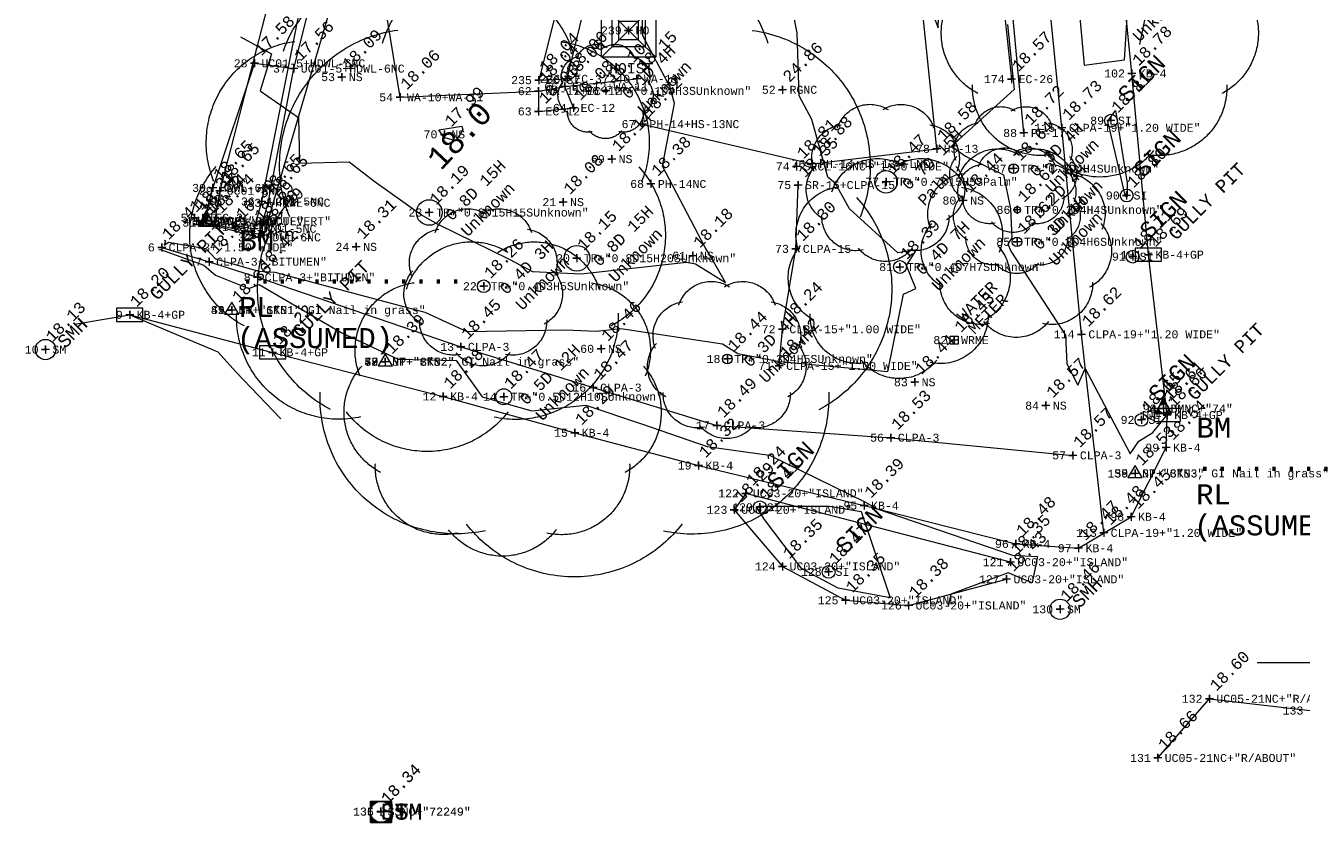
# Model space of a CAD drawing. Extents: x 489 to 634, y 474 to 561.
# Drawn here: x 493.56 to 533.51, y 483.99 to 508.89 of the extents above; entities that cross this region are included whole.
import ezdxf
from ezdxf.enums import TextEntityAlignment as Align

# ---------------------------------------------------------------- set-up
doc = ezdxf.new("R2010")
doc.units = 0
for name, color, linetype in [('1', 7, 'CONTINUOUS'), ('11', 7, 'CONTINUOUS'), ('2', 7, 'CONTINUOUS'), ('3', 7, 'CONTINUOUS'), ('36', 7, 'CONTINUOUS'), ('37', 7, 'CONTINUOUS'), ('38', 7, 'CONTINUOUS'), ('4', 7, 'CONTINUOUS'), ('40', 7, 'CONTINUOUS'), ('41', 7, 'CONTINUOUS'), ('42', 7, 'CONTINUOUS'), ('46', 7, 'CONTINUOUS'), ('47', 7, 'CONTINUOUS'), ('49', 7, 'CONTINUOUS'), ('5', 7, 'CONTINUOUS'), ('51', 7, 'CONTINUOUS'), ('52', 7, 'CONTINUOUS'), ('54', 7, 'CONTINUOUS'), ('6', 7, 'CONTINUOUS'), ('60', 7, 'CONTINUOUS'), ('61', 7, 'CONTINUOUS')]:
    doc.layers.add(name, color=color, linetype=linetype)
doc.styles.add('MONOTXT', font='MONOTXT', dxfattribs={"height": 0.2})
doc.styles.add('ROMANC', font='ROMANC', dxfattribs={"height": 0.2})

# ---------------------------------------------------------------- blocks, each defined once
blk = doc.blocks.new('*O8')
at = {"layer": '11', "color": 4, "linetype": 'CONTINUOUS'}
blk.add_line((-39, -18.977), (-41.5, -18.977), dxfattribs=at)
at = {"layer": '11', "color": 1, "linetype": 'CONTINUOUS', "style": 'MONOTXT'}
blk.add_attdef('TAG00', text='', height=0.4, dxfattribs=at).set_placement((0, 0), align=Align.TOP_CENTER)
at = {"layer": '11', "color": 4, "linetype": 'CONTINUOUS', "style": 'MONOTXT', "width": 0.799582}
for tag in ['TAG10', 'TAG20', 'TAG30', 'TAG50', 'TAG60']:
    blk.add_attdef(tag, text='', height=0.479, dxfattribs=at).set_placement((0, 0), align=Align.MIDDLE_LEFT)
at = {"layer": '11', "color": 4, "linetype": 'CONTINUOUS', "style": 'ROMANC'}
for tag, height in [('TAG40', 0.48), ('TAG70', 0.56)]:
    blk.add_attdef(tag, text='', height=height, dxfattribs=at).set_placement((0, 0), align=Align.MIDDLE_LEFT)
blk = doc.blocks.new('STN')
at = {"layer": '4', "color": 7, "linetype": 'CONTINUOUS'}
blk.add_lwpolyline([(-0.223, -0.125), (0.223, -0.125), (0, 0.249)], close=True, dxfattribs=at)
blk.add_point((0, 0.019), dxfattribs=at)
blk = doc.blocks.new('*O14')
at = {"layer": '51', "color": 30, "linetype": 'CONTINUOUS'}
for p, q in [((-0.25, -0.244), (0, 0.245)), ((0.25, -0.244), (0, 0.245)), ((-0.25, -0.244), (0.25, -0.244)), ((-0.169, -0.192), (-0.168, -0.192))]:
    blk.add_line(p, q, dxfattribs=at)
for points in [[(0.001, 0.226), (0.103, 0.025), (0.055, 0.052), (-0.001, 0.063), (-0.045, 0.054), (-0.079, 0.042), (-0.109, 0.021), (-0.002, 0.226)], [(-0.001, 0.205), (0.085, 0.049), (0.05, 0.061), (0.013, 0.066), (-0.028, 0.059), (-0.05, 0.056), (-0.088, 0.046), (-0.075, 0.078), (-0.002, 0.204)], [(-0.002, 0.188), (0.068, 0.064), (0.041, 0.069), (0.002, 0.07), (-0.054, 0.062), (-0.075, 0.058), (-0.004, 0.187)], [(-0.002, 0.167), (0.05, 0.076), (-0.005, 0.078), (-0.056, 0.067), (-0.006, 0.168)], [(-0.004, 0.152), (0.037, 0.085), (-0.003, 0.085), (-0.041, 0.077), (-0.005, 0.149)], [(-0.001, 0.131), (0.017, 0.095), (-0.021, 0.091), (-0.003, 0.133)], [(-0.003, 0.116), (0.004, 0.107), (-0.005, 0.105), (-0.004, 0.114)], [(-0.069, -0.237), (-0.235, -0.236), (-0.157, -0.074), (-0.159, -0.12), (-0.145, -0.16), (-0.116, -0.203), (-0.068, -0.234)], [(-0.094, -0.23), (-0.219, -0.225), (-0.167, -0.107), (-0.162, -0.132), (-0.145, -0.169), (-0.129, -0.197), (-0.097, -0.228)], [(-0.119, -0.219), (-0.204, -0.215), (-0.171, -0.135), (-0.156, -0.168), (-0.121, -0.215)], [(-0.169, -0.156), (-0.189, -0.205), (-0.141, -0.213), (-0.168, -0.158)], [(-0.169, -0.178), (-0.175, -0.195), (-0.158, -0.202), (-0.168, -0.179)], [(0.155, -0.079), (0.235, -0.235), (0.062, -0.238), (0.107, -0.21), (0.146, -0.153), (0.158, -0.09)], [(0.217, -0.225), (0.092, -0.229), (0.12, -0.206), (0.153, -0.157), (0.158, -0.111), (0.218, -0.222)], [(0.201, -0.217), (0.116, -0.222), (0.135, -0.202), (0.149, -0.17), (0.164, -0.139), (0.206, -0.219)], [(0.166, -0.161), (0.189, -0.209), (0.141, -0.209), (0.163, -0.162)], [(0.165, -0.179), (0.175, -0.2), (0.153, -0.2), (0.162, -0.183)], [(0.166, -0.192), (0.168, -0.195), (0.163, -0.194), (0.164, -0.192)]]:
    blk.add_lwpolyline(points, dxfattribs=at)
blk.add_circle((0.001, -0.094), 0.15, dxfattribs=at)
blk = doc.blocks.new('*O15')
at = {"layer": '51', "color": 30, "linetype": 'CONTINUOUS', "style": 'MONOTXT'}
for s, p in [('BM ', (-2.447, 0.732)), ('RL ', (-2.46, -1.355))]:
    blk.add_text(s, height=0.625, dxfattribs=at).set_placement(p)
for tag in ['TAG00', 'TAG10', 'TAG20']:
    blk.add_attdef(tag, (0, 0), '', height=0.625, dxfattribs=at)
blk = doc.blocks.new('BMHT')
at = {"layer": '51', "color": 30, "linetype": 'CONTINUOUS'}
blk.add_blockref('*O14', (-0.001, 0.094), dxfattribs=at)
ref = blk.add_blockref('*O15', (3.479, -1.64), dxfattribs=at)
ref.add_attrib('TAG20', '.............', (1.019, -1.954), dxfattribs={"color": 30, "linetype": 'CONTINUOUS', "height": 0.625, "style": 'MONOTXT'})
at = {"layer": '51', "color": 30, "linetype": 'CONTINUOUS', "style": 'MONOTXT'}
blk.add_text('(ASSUMED)', height=0.625, dxfattribs=at).set_placement((0.958, -3.964))
blk = doc.blocks.new('GPIT')
at = {"layer": '41', "color": 7, "linetype": 'CONTINUOUS'}
blk.add_lwpolyline([(-0.412, 0.206), (-0.412, -0.206), (0.412, -0.206), (0.412, 0.206)], close=True, dxfattribs=at)
at = {"layer": '41', "color": 7, "linetype": 'CONTINUOUS', "style": 'MONOTXT'}
blk.add_text('GULLY PIT', height=0.4, rotation=45, dxfattribs=at).set_placement((0.86, 0.424))
blk = doc.blocks.new('SMH')
at = {"layer": '54', "color": 62, "linetype": 'CONTINUOUS'}
blk.add_circle((0.000259, -0.000185), 0.3168, dxfattribs=at)
at = {"layer": '54', "color": 62, "linetype": 'CONTINUOUS', "style": 'MONOTXT'}
blk.add_text('SMH', height=0.4, rotation=45, dxfattribs=at).set_placement((0.615, 0.016))
blk = doc.blocks.new('TREE')
at = {"layer": '11', "color": 7, "linetype": 'CONTINUOUS'}
for points in [[(-0.30376, 0.336038, -0.050663), (-0.286511, 0.375565, -0.050652), (-0.261664, 0.41082, -0.050649), (-0.230236, 0.440361, -0.050655), (-0.193512, 0.462979, -0.050667), (-0.152996, 0.477748, -0.050685), (-0.110344, 0.484064, -0.050705), (-0.067302, 0.481669, -0.050724), (-0.025632, 0.470661, -0.05074), (0.012963, 0.45149, -0.05074)], [(-0.018469, 0.451129, -0.050659), (0.020141, 0.470347, -0.050675), (0.06182, 0.481405, -0.050694), (0.104864, 0.483852, -0.050714), (0.14751, 0.477587, -0.050732), (0.188015, 0.462867, -0.050744), (0.224721, 0.440294, -0.05075), (0.256126, 0.410791, -0.050747), (0.280945, 0.375566, -0.050736), (0.298163, 0.33606, -0.050736)], [(-0.448509, 0.064566, -0.050727), (-0.460692, 0.105907, -0.050708), (-0.464304, 0.148863, -0.050688), (-0.459197, 0.191675, -0.050669), (-0.44558, 0.232592, -0.050656), (-0.42401, 0.26994, -0.05065), (-0.395369, 0.302191, -0.050651), (-0.36083, 0.328024, -0.050661), (-0.321806, 0.346384, -0.050677), (-0.279893, 0.356519, -0.050677)], [(0.273873, 0.355987, -0.050722), (0.315777, 0.345903, -0.050738), (0.354787, 0.32759, -0.050748), (0.389305, 0.301798, -0.05075), (0.41792, 0.269582, -0.050743), (0.439461, 0.23226, -0.05073), (0.453046, 0.19136, -0.050711), (0.458119, 0.148553, -0.050691), (0.454473, 0.105594, -0.050672), (0.442258, 0.064238, -0.050672)], [(-0.384987, -0.236263, -0.050746), (-0.420901, -0.212451, -0.05075), (-0.451282, -0.181894, -0.050746), (-0.474886, -0.145843, -0.050734), (-0.490746, -0.105772, -0.050717), (-0.498216, -0.063321, -0.050697), (-0.496988, -0.020226, -0.050677), (-0.487113, 0.021748, -0.050661), (-0.468995, 0.060885, -0.050651), (-0.443376, 0.095583, -0.050651)], [(0.436475, 0.095129, -0.050748), (0.462067, 0.060462, -0.050738), (0.480154, 0.021347, -0.050722), (0.489996, -0.020616, -0.050702), (0.49119, -0.063709, -0.050682), (0.483687, -0.106169, -0.050665), (0.467794, -0.146259, -0.050653), (0.444162, -0.182339, -0.050649), (0.413757, -0.212932, -0.050653), (0.377824, -0.236787, -0.050653)], [(-0.142916, -0.425687, -0.050688), (-0.185757, -0.430546, -0.050708), (-0.228691, -0.426687, -0.050727), (-0.269961, -0.414265, -0.050742), (-0.307879, -0.393789, -0.050749), (-0.340892, -0.366098, -0.050749), (-0.367651, -0.332325, -0.05074), (-0.387061, -0.29385, -0.050725), (-0.398327, -0.252248, -0.050706), (-0.400988, -0.209223, -0.050706)], [(0.393255, -0.209386, -0.050693), (0.39056, -0.252415, -0.050674), (0.379261, -0.29403, -0.050659), (0.359821, -0.332528, -0.050651), (0.333035, -0.366335, -0.05065), (0.299999, -0.394065, -0.050657), (0.262065, -0.414587, -0.050672), (0.220786, -0.427058, -0.05069), (0.177849, -0.43097, -0.050711), (0.135012, -0.426162, -0.050711)], [(0.164435, -0.415072, -0.050649), (0.134714, -0.446329, -0.050652), (0.099316, -0.470972, -0.050663), (0.05969, -0.487993, -0.05068), (0.017458, -0.496694, -0.050699), (-0.025653, -0.49672, -0.050719), (-0.067878, -0.48807, -0.050736), (-0.10749, -0.471097, -0.050747), (-0.142868, -0.446497, -0.05075), (-0.172565, -0.415276, -0.05075)]]:
    blk.add_lwpolyline(points, format="xyb", dxfattribs=at)
blk = doc.blocks.new('WRME')
at = {"layer": '52', "color": 54, "linetype": 'CONTINUOUS'}
blk.add_lwpolyline([(-0.127, -0.127), (-0.127, 0.127), (0.126, 0.127), (0.126, -0.127)], close=True, dxfattribs=at)
at = {"layer": '52', "color": 54, "linetype": 'CONTINUOUS', "style": 'MONOTXT'}
for s, p in [('WATER', (0.183256, 0.676744)), ('METER', (0.516256, 0.285744))]:
    blk.add_text(s, height=0.35, rotation=44.999997, dxfattribs=at).set_placement(p, align=Align.MIDDLE_LEFT)
blk = doc.blocks.new('SIGN')
at = {"layer": '41', "color": 7, "linetype": 'CONTINUOUS'}
blk.add_circle((0, 0), 0.2, dxfattribs=at)
at = {"layer": '41', "color": 7, "linetype": 'CONTINUOUS', "style": 'MONOTXT'}
blk.add_text('SIGN', height=0.5, rotation=45, dxfattribs=at).set_placement((0.519, 0.528))
blk = doc.blocks.new('SSMHT')
at = {"layer": '51', "color": 5, "linetype": 'CONTINUOUS'}
for p, q in [((-0.323, 0.321), (0.333, 0.321)), ((-0.323, -0.336), (-0.323, 0.321)), ((0.333, 0.321), (0.333, -0.336)), ((-0.323, -0.336), (0.333, -0.336))]:
    blk.add_line(p, q, dxfattribs=at)
for points in [[(-0.312, 0.313), (-0.088, 0.317), (-0.14, 0.296), (-0.177, 0.276), (-0.204, 0.253), (-0.225, 0.236), (-0.245, 0.217), (-0.265, 0.193), (-0.278, 0.17), (-0.295, 0.139), (-0.316, 0.089), (-0.316, 0.313)], [(-0.304, 0.31), (-0.138, 0.31), (-0.163, 0.293), (-0.195, 0.277), (-0.214, 0.259), (-0.23, 0.243), (-0.252, 0.217), (-0.275, 0.19), (-0.291, 0.16), (-0.31, 0.122), (-0.309, 0.31)], [(-0.3, 0.301), (-0.168, 0.301), (-0.184, 0.291), (-0.211, 0.271), (-0.228, 0.255), (-0.249, 0.236), (-0.265, 0.21), (-0.28, 0.185), (-0.302, 0.153), (-0.302, 0.301)], [(-0.291, 0.293), (-0.201, 0.293), (-0.221, 0.271), (-0.245, 0.251), (-0.259, 0.227), (-0.271, 0.203), (-0.299, 0.17), (-0.293, 0.293)], [(-0.285, 0.284), (-0.225, 0.285), (-0.236, 0.27), (-0.261, 0.248), (-0.263, 0.238), (-0.27, 0.217), (-0.291, 0.188), (-0.286, 0.283)], [(-0.277, 0.277), (-0.245, 0.279), (-0.258, 0.26), (-0.268, 0.238), (-0.282, 0.211), (-0.28, 0.277)], [(-0.275, 0.268), (-0.261, 0.272), (-0.275, 0.238), (-0.275, 0.263)], [(0.101, 0.318), (0.324, 0.318), (0.327, 0.086), (0.3, 0.164), (0.258, 0.223), (0.209, 0.264), (0.158, 0.294), (0.101, 0.317)], [(0.141, 0.311), (0.312, 0.312), (0.321, 0.135), (0.307, 0.17), (0.282, 0.203), (0.264, 0.23), (0.23, 0.262), (0.194, 0.28), (0.14, 0.311)], [(0.167, 0.304), (0.3, 0.304), (0.313, 0.176), (0.292, 0.202), (0.276, 0.227), (0.251, 0.245), (0.224, 0.27), (0.184, 0.297), (0.167, 0.302)], [(0.197, 0.297), (0.289, 0.3), (0.307, 0.203), (0.289, 0.221), (0.264, 0.245), (0.232, 0.271), (0.197, 0.297)], [(0.218, 0.293), (0.282, 0.293), (0.298, 0.227), (0.272, 0.243), (0.25, 0.27), (0.225, 0.284), (0.215, 0.291)], [(0.241, 0.287), (0.27, 0.284), (0.289, 0.243), (0.271, 0.251), (0.251, 0.277), (0.241, 0.285)], [(0.256, 0.279), (0.265, 0.279), (0.276, 0.256), (0.258, 0.279)], [(-0.312, -0.105), (-0.311, -0.325), (-0.107, -0.327), (-0.155, -0.306), (-0.187, -0.281), (-0.22, -0.254), (-0.242, -0.234), (-0.263, -0.206), (-0.288, -0.167), (-0.311, -0.106)], [(-0.151, -0.32), (-0.3, -0.319), (-0.306, -0.146), (-0.293, -0.175), (-0.275, -0.203), (-0.252, -0.224), (-0.238, -0.247), (-0.226, -0.262), (-0.211, -0.275), (-0.194, -0.296), (-0.175, -0.308), (-0.155, -0.32)], [(-0.189, -0.313), (-0.22, -0.31), (-0.292, -0.311), (-0.3, -0.18), (-0.285, -0.206), (-0.265, -0.226), (-0.252, -0.247), (-0.237, -0.263), (-0.226, -0.274), (-0.217, -0.286), (-0.206, -0.296), (-0.196, -0.303), (-0.187, -0.311)], [(-0.218, -0.303), (-0.282, -0.304), (-0.291, -0.213), (-0.271, -0.234), (-0.252, -0.253), (-0.235, -0.275), (-0.221, -0.291), (-0.214, -0.299), (-0.214, -0.304)], [(-0.236, -0.294), (-0.271, -0.29), (-0.277, -0.24), (-0.235, -0.294)], [(-0.254, -0.283), (-0.263, -0.283), (-0.268, -0.264), (-0.252, -0.281)], [(0.327, -0.091), (0.325, -0.328), (0.108, -0.327), (0.208, -0.277), (0.256, -0.234), (0.29, -0.183), (0.316, -0.125), (0.327, -0.093)], [(0.321, -0.135), (0.316, -0.316), (0.145, -0.319), (0.201, -0.288), (0.254, -0.253), (0.284, -0.213), (0.299, -0.174), (0.319, -0.139)], [(0.313, -0.179), (0.306, -0.306), (0.188, -0.31), (0.235, -0.274), (0.278, -0.24), (0.289, -0.213), (0.311, -0.173), (0.313, -0.179)], [(0.309, -0.203), (0.298, -0.297), (0.221, -0.298), (0.249, -0.27), (0.282, -0.245), (0.298, -0.206), (0.306, -0.2), (0.307, -0.201)], [(0.3, -0.22), (0.289, -0.283), (0.25, -0.288), (0.271, -0.268), (0.289, -0.247), (0.299, -0.22)], [(0.284, -0.263), (0.284, -0.274), (0.271, -0.277), (0.283, -0.265)]]:
    blk.add_lwpolyline(points, dxfattribs=at)
blk.add_circle((0.005, -0.006), 0.328, dxfattribs=at)
blk.add_point((0, 0), dxfattribs=at)
at = {"layer": '51', "color": 5, "linetype": 'CONTINUOUS', "style": 'MONOTXT'}
for s in ['SSM ', 'HT ']:
    blk.add_text(s, height=0.5, dxfattribs=at).set_placement((0, 0), align=Align.MIDDLE_LEFT)
for tag in ['TAG00', 'TAG10']:
    blk.add_attdef(tag, text='', height=0.5, dxfattribs=at).set_placement((0, 0), align=Align.MIDDLE_LEFT)
blk = doc.blocks.new('*O24')
at = {"layer": '41', "color": 7, "linetype": 'CONTINUOUS'}
for p, q in [((-0.846, 0.835), (0.846, -0.834)), ((-0.845, -0.835), (0.847, 0.835))]:
    blk.add_line(p, q, dxfattribs=at)
for points in [[(-0.846, 0.835), (0.847, 0.835), (0.846, -0.834), (-0.845, -0.835)], [(-0.518, 0.507), (0.521, 0.507), (0.52, -0.507), (-0.518, -0.507)], [(-0.301, 0.291), (0.302, 0.291), (0.303, -0.29), (-0.302, -0.29)]]:
    blk.add_lwpolyline(points, close=True, dxfattribs=at)
blk = doc.blocks.new('HOIST')
at = {"layer": '41', "color": 7, "linetype": 'CONTINUOUS'}
blk.add_blockref('*O24', (-0.001, 0), dxfattribs=at)
at = {"layer": '41', "color": 7, "linetype": 'CONTINUOUS', "style": 'MONOTXT'}
blk.add_text('HOIST', height=0.32, dxfattribs=at).set_placement((-0.608, -1.341))

msp = doc.modelspace()

# ---------------------------------------------------------------- linework, layer by layer
at = {"layer": '2', "color": 3, "linetype": 'CONTINUOUS'}
for points in [[(512.523, 508.735), (512.273, 508.735), (512.398, 508.735), (512.398, 508.86), (512.398, 508.61)], [(500.836, 507.709), (500.586, 507.709), (500.711, 507.709), (500.711, 507.834), (500.711, 507.584)], [(502.065, 507.544), (501.815, 507.544), (501.94, 507.544), (501.94, 507.669), (501.94, 507.419)], [(503.567, 507.279), (503.317, 507.279), (503.442, 507.279), (503.442, 507.404), (503.442, 507.154)], [(510.608, 507.225), (510.358, 507.225), (510.483, 507.225), (510.483, 507.35), (510.483, 507.1)], [(512.784, 507.226), (512.534, 507.226), (512.659, 507.226), (512.659, 507.351), (512.659, 507.101)], [(524.486, 507.215), (524.236, 507.215), (524.361, 507.215), (524.361, 507.34), (524.361, 507.09)], [(528.242, 507.392), (527.992, 507.392), (528.117, 507.392), (528.117, 507.517), (528.117, 507.267)], [(509.71, 506.84), (509.46, 506.84), (509.585, 506.84), (509.585, 506.965), (509.585, 506.715)], [(509.718, 507.184), (509.468, 507.184), (509.593, 507.184), (509.593, 507.309), (509.593, 507.059)], [(510.534, 506.98), (510.284, 506.98), (510.409, 506.98), (510.409, 507.105), (510.409, 506.855)], [(511.812, 506.849), (511.562, 506.849), (511.687, 506.849), (511.687, 506.974), (511.687, 506.724)], [(505.383, 506.647), (505.133, 506.647), (505.258, 506.647), (505.258, 506.772), (505.258, 506.522)], [(509.71, 506.206), (509.46, 506.206), (509.585, 506.206), (509.585, 506.331), (509.585, 506.081)], [(510.805, 506.316), (510.555, 506.316), (510.68, 506.316), (510.68, 506.441), (510.68, 506.191)], [(526.058, 505.694), (525.808, 505.694), (525.933, 505.694), (525.933, 505.819), (525.933, 505.569)], [(527.59, 505.918), (527.34, 505.918), (527.465, 505.918), (527.465, 506.043), (527.465, 505.793)], [(506.767, 505.49), (506.517, 505.49), (506.642, 505.49), (506.642, 505.615), (506.642, 505.365)], [(524.872, 505.532), (524.622, 505.532), (524.747, 505.532), (524.747, 505.657), (524.747, 505.407)], [(522.15, 505.039), (521.9, 505.039), (522.025, 505.039), (522.025, 505.164), (522.025, 504.914)], [(511.994, 504.716), (511.744, 504.716), (511.869, 504.716), (511.869, 504.841), (511.869, 504.591)], [(517.77, 504.487), (517.52, 504.487), (517.645, 504.487), (517.645, 504.612), (517.645, 504.362)], [(524.547, 504.418), (524.297, 504.418), (524.422, 504.418), (524.422, 504.543), (524.422, 504.293)], [(520.563, 504.007), (520.313, 504.007), (520.438, 504.007), (520.438, 504.132), (520.438, 503.882)], [(499.537, 503.816), (499.287, 503.816), (499.412, 503.816), (499.412, 503.941), (499.412, 503.691)], [(517.817, 503.906), (517.567, 503.906), (517.692, 503.906), (517.692, 504.031), (517.692, 503.781)], [(501.262, 503.351), (501.012, 503.351), (501.137, 503.351), (501.137, 503.476), (501.137, 503.226)], [(510.477, 503.372), (510.227, 503.372), (510.352, 503.372), (510.352, 503.497), (510.352, 503.247)], [(522.975, 503.421), (522.725, 503.421), (522.85, 503.421), (522.85, 503.546), (522.85, 503.296)], [(528.079, 503.579), (527.829, 503.579), (527.954, 503.579), (527.954, 503.704), (527.954, 503.454)], [(498.96, 502.882), (498.71, 502.882), (498.835, 502.882), (498.835, 503.007), (498.835, 502.757)], [(506.295, 503.047), (506.045, 503.047), (506.17, 503.047), (506.17, 503.172), (506.17, 502.922)], [(524.663, 503.13), (524.413, 503.13), (524.538, 503.13), (524.538, 503.255), (524.538, 503.005)], [(499.091, 502.792), (498.841, 502.792), (498.966, 502.792), (498.966, 502.917), (498.966, 502.667)], [(499.23, 502.731), (498.98, 502.731), (499.105, 502.731), (499.105, 502.856), (499.105, 502.606)], [(500.247, 502.594), (499.997, 502.594), (500.122, 502.594), (500.122, 502.719), (500.122, 502.469)], [(500.966, 502.272), (500.716, 502.272), (500.841, 502.272), (500.841, 502.397), (500.841, 502.147)], [(501.129, 502.342), (500.879, 502.342), (501.004, 502.342), (501.004, 502.467), (501.004, 502.217)], [(524.655, 502.132), (524.405, 502.132), (524.53, 502.132), (524.53, 502.257), (524.53, 502.007)], [(497.937, 501.958), (497.687, 501.958), (497.812, 501.958), (497.812, 502.083), (497.812, 501.833)], [(504.016, 501.975), (503.766, 501.975), (503.891, 501.975), (503.891, 502.1), (503.891, 501.85)], [(510.907, 501.619), (510.657, 501.619), (510.782, 501.619), (510.782, 501.744), (510.782, 501.494)], [(514.532, 501.699), (514.282, 501.699), (514.407, 501.699), (514.407, 501.824), (514.407, 501.574)], [(517.746, 501.912), (517.496, 501.912), (517.621, 501.912), (517.621, 502.037), (517.621, 501.787)], [(528.269, 501.669), (528.019, 501.669), (528.144, 501.669), (528.144, 501.794), (528.144, 501.544)], [(528.759, 501.73), (528.509, 501.73), (528.634, 501.73), (528.634, 501.855), (528.634, 501.605)], [(499.421, 501.51), (499.171, 501.51), (499.296, 501.51), (499.296, 501.635), (499.296, 501.385)], [(520.999, 501.344), (520.749, 501.344), (520.874, 501.344), (520.874, 501.469), (520.874, 501.219)], [(500.935, 501.023), (500.685, 501.023), (500.81, 501.023), (500.81, 501.148), (500.81, 500.898)], [(507.997, 500.744), (507.747, 500.744), (507.872, 500.744), (507.872, 500.869), (507.872, 500.619)], [(500.125, 500), (499.875, 500), (500, 500), (500, 500.125), (500, 499.875)], [(500.125, 500), (499.875, 500), (500, 500), (500, 500.125), (500, 499.875)], [(496.938, 499.852), (496.688, 499.852), (496.813, 499.852), (496.813, 499.977), (496.813, 499.727)], [(517.327, 499.399), (517.077, 499.399), (517.202, 499.399), (517.202, 499.524), (517.202, 499.274)], [(526.667, 499.241), (526.417, 499.241), (526.542, 499.241), (526.542, 499.366), (526.542, 499.116)], [(507.285, 498.85), (507.035, 498.85), (507.16, 498.85), (507.16, 498.975), (507.16, 498.725)], [(522.69, 499.061), (522.44, 499.061), (522.565, 499.061), (522.565, 499.186), (522.565, 498.936)], [(494.309, 498.765), (494.059, 498.765), (494.184, 498.765), (494.184, 498.89), (494.184, 498.64)], [(501.403, 498.678), (501.153, 498.678), (501.278, 498.678), (501.278, 498.803), (501.278, 498.553)], [(511.66, 498.788), (511.41, 498.788), (511.535, 498.788), (511.535, 498.913), (511.535, 498.663)], [(515.607, 498.472), (515.357, 498.472), (515.482, 498.472), (515.482, 498.597), (515.482, 498.347)], [(504.919, 498.385), (504.669, 498.385), (504.794, 498.385), (504.794, 498.51), (504.794, 498.26)], [(504.919, 498.385), (504.669, 498.385), (504.794, 498.385), (504.794, 498.51), (504.794, 498.26)], [(504.919, 498.385), (504.669, 498.385), (504.794, 498.385), (504.794, 498.51), (504.794, 498.26)], [(517.226, 498.255), (516.976, 498.255), (517.101, 498.255), (517.101, 498.38), (517.101, 498.13)], [(521.458, 497.744), (521.208, 497.744), (521.333, 497.744), (521.333, 497.869), (521.333, 497.619)], [(506.734, 497.299), (506.484, 497.299), (506.609, 497.299), (506.609, 497.424), (506.609, 497.174)], [(508.622, 497.29), (508.372, 497.29), (508.497, 497.29), (508.497, 497.415), (508.497, 497.165)], [(511.414, 497.576), (511.164, 497.576), (511.289, 497.576), (511.289, 497.701), (511.289, 497.451)], [(525.559, 497.014), (525.309, 497.014), (525.434, 497.014), (525.434, 497.139), (525.434, 496.889)], [(528.54, 496.567), (528.29, 496.567), (528.415, 496.567), (528.415, 496.692), (528.415, 496.442)], [(529.348, 496.719), (529.098, 496.719), (529.223, 496.719), (529.223, 496.844), (529.223, 496.594)], [(510.84, 496.165), (510.59, 496.165), (510.715, 496.165), (510.715, 496.29), (510.715, 496.04)], [(515.275, 496.397), (515.025, 496.397), (515.15, 496.397), (515.15, 496.522), (515.15, 496.272)], [(520.715, 496.012), (520.465, 496.012), (520.59, 496.012), (520.59, 496.137), (520.59, 495.887)], [(529.311, 495.701), (529.061, 495.701), (529.186, 495.701), (529.186, 495.826), (529.186, 495.576)], [(526.401, 495.459), (526.151, 495.459), (526.276, 495.459), (526.276, 495.584), (526.276, 495.334)], [(514.706, 495.142), (514.456, 495.142), (514.581, 495.142), (514.581, 495.267), (514.581, 495.017)], [(528.342, 494.897), (528.092, 494.897), (528.217, 494.897), (528.217, 495.022), (528.217, 494.772)], [(528.342, 494.897), (528.092, 494.897), (528.217, 494.897), (528.217, 495.022), (528.217, 494.772)], [(528.342, 494.897), (528.092, 494.897), (528.217, 494.897), (528.217, 495.022), (528.217, 494.772)], [(516.184, 494.272), (515.934, 494.272), (516.059, 494.272), (516.059, 494.397), (516.059, 494.147)], [(515.823, 493.758), (515.573, 493.758), (515.698, 493.758), (515.698, 493.883), (515.698, 493.633)], [(516.621, 493.837), (516.371, 493.837), (516.496, 493.837), (516.496, 493.962), (516.496, 493.712)], [(519.879, 493.889), (519.629, 493.889), (519.754, 493.889), (519.754, 494.014), (519.754, 493.764)], [(528.219, 493.541), (527.969, 493.541), (528.094, 493.541), (528.094, 493.666), (528.094, 493.416)], [(527.362, 493.038), (527.112, 493.038), (527.237, 493.038), (527.237, 493.163), (527.237, 492.913)], [(524.614, 492.69), (524.364, 492.69), (524.489, 492.69), (524.489, 492.815), (524.489, 492.565)], [(526.578, 492.559), (526.328, 492.559), (526.453, 492.559), (526.453, 492.684), (526.453, 492.434)], [(524.447, 492.122), (524.197, 492.122), (524.322, 492.122), (524.322, 492.247), (524.322, 491.997)], [(517.332, 491.99), (517.082, 491.99), (517.207, 491.99), (517.207, 492.115), (517.207, 491.865)], [(518.77, 491.818), (518.52, 491.818), (518.645, 491.818), (518.645, 491.943), (518.645, 491.693)], [(524.328, 491.586), (524.078, 491.586), (524.203, 491.586), (524.203, 491.711), (524.203, 491.461)], [(519.294, 490.93), (519.044, 490.93), (519.169, 490.93), (519.169, 491.055), (519.169, 490.805)], [(521.27, 490.769), (521.02, 490.769), (521.145, 490.769), (521.145, 490.894), (521.145, 490.644)], [(525.998, 490.649), (525.748, 490.649), (525.873, 490.649), (525.873, 490.774), (525.873, 490.524)]]:
    msp.add_lwpolyline(points, dxfattribs=at)
at = {"layer": '3', "color": 7, "linetype": 'CONTINUOUS'}
for points in [[(517.332, 506.882), (517.082, 506.882), (517.207, 506.882), (517.207, 507.007), (517.207, 506.757)], [(512.953, 505.809), (512.703, 505.809), (512.828, 505.809), (512.828, 505.934), (512.828, 505.684)], [(518.26, 504.566), (518.01, 504.566), (518.135, 504.566), (518.135, 504.691), (518.135, 504.441)], [(499.749, 503.729), (499.499, 503.729), (499.624, 503.729), (499.624, 503.854), (499.624, 503.604)], [(513.221, 503.94), (512.971, 503.94), (513.096, 503.94), (513.096, 504.065), (513.096, 503.815)], [(501.063, 503.391), (500.813, 503.391), (500.938, 503.391), (500.938, 503.516), (500.938, 503.266)], [(499.335, 502.776), (499.085, 502.776), (499.21, 502.776), (499.21, 502.901), (499.21, 502.651)], [(499.582, 502.774), (499.332, 502.774), (499.457, 502.774), (499.457, 502.899), (499.457, 502.649)], [(500.823, 502.539), (500.573, 502.539), (500.698, 502.539), (500.698, 502.664), (500.698, 502.414)], [(529.23, 496.922), (528.98, 496.922), (529.105, 496.922), (529.105, 497.047), (529.105, 496.797)], [(529.233, 496.922), (528.983, 496.922), (529.108, 496.922), (529.108, 497.047), (529.108, 496.797)], [(530.665, 487.855), (530.415, 487.855), (530.54, 487.855), (530.54, 487.98), (530.54, 487.73)], [(529.05, 486.004), (528.8, 486.004), (528.925, 486.004), (528.925, 486.129), (528.925, 485.879)], [(504.778, 484.33), (504.528, 484.33), (504.653, 484.33), (504.653, 484.455), (504.653, 484.205)], [(504.781, 484.326), (504.531, 484.326), (504.656, 484.326), (504.656, 484.451), (504.656, 484.201)]]:
    msp.add_lwpolyline(points, dxfattribs=at)
at = {"layer": '37', "color": 6, "linetype": 'CONTINUOUS'}
for points in [[(527.237, 493.038), (526.542, 499.241), (525.933, 505.694), (525.16, 513.479), (524.437, 520.402), (524.232, 522.256), (523.289, 531.939), (522.688, 538.154), (522.375, 541.347), (522.23, 544.149)], [(518.868, 535.506), (516.802, 535.694), (515.508, 537.087), (515.596, 526.308), (515.797, 522.974), (516.121, 519.873), (513.357, 519.37), (510.47, 519.089), (510.963, 514.121), (510.928, 512.49), (509.593, 507.184), (510.483, 507.225), (511.97, 513.388)], [(522.592, 522.217), (523.056, 522.243), (523.65, 516.159), (524.044, 510.141), (524.361, 507.215)], [(509.585, 506.84), (509.585, 506.206), (510.68, 506.316), (510.409, 506.98)], [(517.101, 498.255), (517.202, 499.399), (517.621, 501.912), (517.692, 503.906)], [(497.812, 501.958), (499.296, 501.51), (500.81, 501.023), (507.16, 498.85), (511.289, 497.576), (515.15, 496.397), (520.59, 496.012), (526.276, 495.459)]]:
    msp.add_lwpolyline(points, dxfattribs=at)
at = {"layer": '38', "color": 7, "linetype": 'CONTINUOUS'}
for points in [[(502.392, 515.714), (502.244, 513.878), (499.624, 503.729), (499.457, 502.774), (500.698, 502.539), (500.938, 503.391), (503.576, 516.691), (504.167, 528.175)], [(518.135, 504.566), (522.025, 505.039), (520.369, 521.08), (518.221, 520.804), (511.405, 518.163)], [(500.711, 507.709), (501.94, 507.544), (503.097, 512.116)], [(524.322, 492.122), (516.059, 494.272), (515.698, 493.758), (517.207, 491.99), (519.169, 490.93), (521.145, 490.769), (524.203, 491.586)], [(528.925, 486.004), (530.54, 487.855), (533.689, 487.486)]]:
    msp.add_lwpolyline(points, dxfattribs=at)
at = {"layer": '40', "color": 4, "linetype": 'CONTINUOUS'}
for p, q in [((505.258, 506.647), (504.188, 513.203)), ((512.828, 505.809), (518.135, 504.566))]:
    msp.add_line(p, q, dxfattribs=at)
msp.add_lwpolyline([(505.258, 506.647), (509.585, 506.84), (510.409, 506.98), (512.659, 507.226)], dxfattribs=at)
at = {"layer": '42', "color": 3, "linetype": 'CONTINUOUS'}
msp.add_line((524.747, 505.532), (521.686, 538.153), dxfattribs=at)
msp.add_lwpolyline([(498.966, 502.792), (501.004, 502.342), (504.188, 513.203)], dxfattribs=at)
at = {"layer": '46', "color": 204, "linetype": 'CONTINUOUS'}
for centre, radius in [((511.687, 506.849), 0.05), ((524.422, 504.418), 0.15), ((520.438, 504.007), 0.35), ((506.17, 503.047), 0.4), ((524.538, 503.13), 0.1), ((524.53, 502.132), 0.15), ((510.782, 501.619), 0.4), ((520.874, 501.344), 0.2), ((507.872, 500.744), 0.2), ((515.482, 498.472), 0.15), ((508.497, 497.29), 0.25)]:
    msp.add_circle(centre, radius, dxfattribs=at)
at = {"layer": '47', "color": 6, "linetype": 'CONTINUOUS'}
msp.add_lwpolyline([(496.813, 499.852), (501.278, 498.678), (506.609, 497.299), (510.715, 496.165), (514.581, 495.142), (519.754, 493.889), (524.489, 492.69), (526.453, 492.559), (528.094, 493.541), (529.186, 495.701), (529.223, 496.719), (528.634, 501.73), (528.117, 507.392), (527.526, 513.369), (527.097, 518.503), (526.398, 525.344), (525.869, 530.926), (525.472, 534.57), (525.183, 537.274), (524.71, 542.267), (524.413, 545.253)], dxfattribs=at)
at = {"layer": '49', "color": 5, "linetype": 'CONTINUOUS'}
msp.add_lwpolyline([(500.711, 507.709), (499.412, 503.816), (499.105, 502.731), (500.841, 502.272), (501.137, 503.351), (501.94, 507.544)], dxfattribs=at)
at = {"layer": '60', "color": 5, "linetype": 'CONTINUOUS'}
for points in [[(522.273, 531.351), (522.489, 529.123), (522.363, 528.111), (522.401, 528.14), (522.563, 522.46), (522.454, 522.146), (522.682, 521.535), (523.025, 520.606), (523.343, 520.221), (523.657, 517.112), (523.705, 516.637), (524.035, 515.477), (524.86, 512.58), (524.737, 511.062), (525.331, 511.758), (526.398, 510.184), (526.626, 507.652), (527.882, 507.816), (527.961, 508.974), (527.868, 511.915), (528.561, 510.549), (528.635, 509.676), (528.351, 508.294)], [(497.895, 502.18), (497.928, 502.162), (497.887, 502.025), (498.03, 502.116), (499.191, 501.918), (499.49, 501.605), (500.839, 501.219), (501.342, 501.187), (506.031, 499.929), (507.341, 499.331), (510.429, 499.379), (511.389, 499.336), (512.158, 499.42), (515.325, 498.947), (515.805, 498.646), (517.113, 498.395), (520.496, 498.08), (520.983, 500.493), (521.374, 500.67), (521.08, 501.388), (521.388, 501.884), (520.802, 501.788), (519.301, 503.161), (518.859, 503.949), (518.621, 504.149), (518.119, 505.951), (517.725, 506.69), (517.667, 508.658), (516.003, 517.081)], [(521.481, 510.313), (522.062, 508.813), (522.222, 513.736)], [(500.272, 508.533), (501.24, 508.004), (500.891, 506.846), (502.081, 506.016), (502.113, 504.588), (503.666, 504.627), (504.485, 504.004), (505.961, 502.949), (506.437, 502.685), (508.667, 501.587), (509.391, 501.201), (510.911, 501.134), (514.203, 501.492), (514.49, 501.449), (515.423, 500.863), (514.925, 501.733), (514.789, 501.956), (513.457, 504.495), (513.828, 506.455), (513.68, 506.988), (512.838, 508.566), (512.713, 512.771)], [(524.23, 508.925), (524.436, 506.887), (522.479, 505.121), (522.924, 504.806), (524.112, 504.222), (524.329, 503.166), (524.363, 502.26), (524.245, 502.071), (524.341, 501.836), (526.047, 499.219), (526.084, 498.319), (526.43, 497.649), (526.661, 498.178), (528.06, 495.504), (528.336, 495.899), (528.769, 496.17), (529.207, 496.716), (529.116, 496.82), (529.217, 496.772)], [(527.901, 503.635), (527.368, 505.904), (527.607, 506.238), (527.97, 503.96), (527.967, 503.545), (527.958, 503.536), (527.938, 503.53), (527.901, 503.635)], [(497.72, 501.877), (497.778, 501.887), (499.134, 501.402), (499.489, 501.095), (500.535, 500.676), (500.855, 500.797), (503.42, 499.295), (505.202, 498.465), (507.007, 498.42), (507.825, 497.293), (509.372, 496.846), (511.065, 497.025), (512.833, 496.435), (514.852, 495.739), (516.795, 495.463), (519.796, 493.996), (520.158, 493.787), (524.387, 492.344), (525.174, 492.297), (524.999, 491.479), (524.248, 491.788), (522.464, 491.121), (522.383, 490.738)], [(495.091, 499.563), (496.813, 499.852), (499.563, 498.699), (500.138, 498.063), (501.538, 496.601)], [(516.405, 493.828), (516.46, 493.873), (518.668, 493.872), (519.657, 493.708), (520.566, 491.012), (518.944, 491.312), (517.812, 491.918), (516.645, 493.451), (516.405, 493.828)]]:
    msp.add_lwpolyline(points, dxfattribs=at)
at = {"layer": '60', "color": 1, "linetype": 'CONTINUOUS'}
msp.add_lwpolyline([(506.474, 505.63), (507.189, 505.741), (507.216, 505.63), (507, 505.286), (506.623, 505.391), (506.474, 505.63)], dxfattribs=at)

# ---------------------------------------------------------------- block references
at = {"layer": '11', "color": 30, "linetype": 'CONTINUOUS'}
msp.add_blockref('*O8', (573.533, 507.949), dxfattribs=at)
at = {"layer": '4', "color": 7, "linetype": 'CONTINUOUS'}
for p in [(500, 500), (500, 500), (504.794, 498.385), (504.794, 498.385), (504.794, 498.385), (528.217, 494.897), (528.217, 494.897), (528.217, 494.897)]:
    msp.add_blockref('STN', p, dxfattribs=at)
at = {"layer": '41', "color": 7, "linetype": 'CONTINUOUS'}
for name, p in [('HOIST', (512.398, 508.735)), ('SIGN', (527.465, 505.918)), ('SIGN', (527.954, 503.579)), ('GPIT', (528.634, 501.73)), ('SIGN', (528.144, 501.669)), ('GPIT', (496.813, 499.852)), ('GPIT', (501.278, 498.678)), ('GPIT', (529.223, 496.719)), ('SIGN', (528.415, 496.567)), ('SIGN', (516.496, 493.837)), ('SIGN', (518.645, 491.818))]:
    msp.add_blockref(name, p, dxfattribs=at)
at = {"layer": '46', "color": 7, "linetype": 'CONTINUOUS'}
for p, xscale, yscale in [((527.151, 509.134), 10, 10), ((510.782, 501.619), 20, 20), ((506.17, 503.047), 15, 15), ((511.687, 506.849), 3, 3), ((520.438, 504.007), 5, 5), ((524.422, 504.418), 4, 4), ((524.53, 502.132), 6, 6), ((524.538, 503.13), 4, 4), ((520.874, 501.344), 7, 7), ((507.872, 500.744), 5, 5), ((508.497, 497.29), 10, 10), ((515.482, 498.472), 5, 5)]:
    msp.add_blockref('TREE', p, dxfattribs=dict(at, xscale=xscale, yscale=yscale))
at = {"layer": '51', "color": 7, "linetype": 'CONTINUOUS'}
for p in [(499.21, 502.776), (499.213, 502.776), (529.105, 496.922), (529.108, 496.922)]:
    msp.add_blockref('BMHT', p, dxfattribs=at)
at = {"layer": '51', "color": 5, "linetype": 'CONTINUOUS'}
for p in [(504.653, 484.33), (504.656, 484.326)]:
    msp.add_blockref('SSMHT', p, dxfattribs=at)
at = {"layer": '52', "color": 54, "linetype": 'CONTINUOUS'}
msp.add_blockref('WRME', (522.565, 499.061), dxfattribs=at)
at = {"layer": '54', "color": 62, "linetype": 'CONTINUOUS'}
for p in [(494.184, 498.765), (525.873, 490.649)]:
    msp.add_blockref('SMH', p, dxfattribs=at)

# ---------------------------------------------------------------- texts
at = {"layer": '1', "color": 3, "linetype": 'CONTINUOUS', "style": 'MONOTXT'}
for s, p in [(' 17.58  ', (500.711, 507.709)), (' 17.56  ', (501.94, 507.544)), (' 18.09  ', (503.442, 507.279)), (' 18.04  ', (509.593, 507.184)), (' 18.06  ', (510.483, 507.225)), (' 18.15  ', (512.659, 507.226)), (' 18.57  ', (524.361, 507.215)), (' 18.78  ', (528.117, 507.392)), (' 18.06  ', (505.258, 506.647)), (' 18.04  ', (509.585, 506.84)), (' 18.06  ', (510.409, 506.98)), (' 18.10  ', (511.687, 506.849)), (' 18.08  ', (510.68, 506.316)), (' 18.03  ', (509.585, 506.206)), (' 18.81  ', (527.465, 505.918)), (' 17.99  ', (506.642, 505.49)), (' 18.72  ', (524.747, 505.532)), (' 18.73  ', (525.933, 505.694)), (' 18.14  ', (511.869, 504.716)), (' 18.58  ', (522.025, 505.039)), (' 18.81  ', (517.645, 504.487)), (' 18.64  ', (524.422, 504.418)), (' 18.35  ', (517.692, 503.906)), (' 18.47  ', (520.438, 504.007)), (' 18.65  ', (499.412, 503.816)), (' 18.80  ', (527.954, 503.579)), (' 18.65  ', (501.137, 503.351)), (' 18.19  ', (506.17, 503.047)), (' 18.08  ', (510.352, 503.372)), (' 18.44  ', (522.85, 503.421)), (' 18.62  ', (524.538, 503.13)), (' 18.31  ', (498.835, 502.882)), (' 18.37  ', (498.966, 502.792)), (' 18.72  ', (499.105, 502.731)), (' 16.30  ', (500.122, 502.594)), (' 18.70  ', (500.841, 502.272)), (' 18.29  ', (501.004, 502.342)), (' 18.41  ', (497.812, 501.958)), (' 18.31  ', (503.891, 501.975)), (' 18.30  ', (517.621, 501.912)), (' 18.62  ', (524.53, 502.132)), (' 18.41  ', (499.296, 501.51)), (' 18.15  ', (510.782, 501.619)), (' 18.18  ', (514.407, 501.699)), (' 18.71  ', (528.144, 501.669)), (' 18.69  ', (528.634, 501.73)), (' 18.39  ', (520.874, 501.344)), (' 18.42  ', (500.81, 501.023)), (' 18.26  ', (507.872, 500.744)), (' 18.20  ', (496.813, 499.852)), (' 18.36  ', (500, 500)), (' 18.36  ', (500, 500)), (' 18.24  ', (517.202, 499.399)), (' 18.43  ', (522.565, 499.061)), (' 18.62  ', (526.542, 499.241)), (' 18.13  ', (494.184, 498.765)), (' 18.22  ', (501.278, 498.678)), (' 18.45  ', (507.16, 498.85)), (' 18.46  ', (511.535, 498.788)), (' 18.39  ', (504.794, 498.385)), (' 18.39  ', (504.794, 498.385)), (' 18.39  ', (504.794, 498.385)), (' 18.44  ', (515.482, 498.472)), (' 18.42  ', (517.101, 498.255)), (' 18.47  ', (511.289, 497.576)), (' 18.44  ', (521.333, 497.744)), (' 18.28  ', (506.609, 497.299)), (' 18.47  ', (508.497, 497.29)), (' 18.57  ', (525.434, 497.014)), (' 18.60  ', (529.223, 496.719)), (' 18.49  ', (515.15, 496.397)), (' 18.65  ', (528.415, 496.567)), (' 18.29  ', (510.715, 496.165)), (' 18.53  ', (520.59, 496.012)), (' 18.57  ', (526.276, 495.459)), (' 18.54  ', (529.186, 495.701)), (' 18.32  ', (514.581, 495.142)), (' 18.53  ', (528.217, 494.897)), (' 18.53  ', (528.217, 494.897)), (' 18.53  ', (528.217, 494.897)), (' 18.24  ', (516.059, 494.272)), (' 18.39  ', (519.754, 493.889)), (' 18.29  ', (515.698, 493.758)), (' 18.41  ', (516.496, 493.837)), (' 18.45  ', (528.094, 493.541)), (' 18.48  ', (524.489, 492.69)), (' 18.48  ', (527.237, 493.038)), (' 18.47  ', (526.453, 492.559)), (' 18.35  ', (517.207, 491.99)), (' 18.35  ', (524.322, 492.122)), (' 18.47  ', (518.645, 491.818)), (' 18.43  ', (524.203, 491.586)), (' 18.35  ', (519.169, 490.93)), (' 18.38  ', (521.145, 490.769)), (' 18.46  ', (525.873, 490.649))]:
    msp.add_text(s, height=0.35, rotation=45, dxfattribs=at).set_placement(p)
at = {"layer": '3', "color": 7, "linetype": 'CONTINUOUS', "style": 'MONOTXT'}
for s, p in [(' 24.86  ', (517.207, 506.882)), (' 18.32  ', (512.828, 505.809)), (' 18.88  ', (518.135, 504.566)), (' 18.38  ', (513.096, 503.94)), (' 18.65  ', (499.624, 503.729)), (' 18.65  ', (500.938, 503.391)), (' 18.74  ', (499.21, 502.776)), (' 18.74  ', (499.457, 502.774)), (' 18.69  ', (500.698, 502.539)), (' 18.61  ', (529.105, 496.922)), (' 18.61  ', (529.108, 496.922)), (' 18.60  ', (530.54, 487.855)), (' 18.66  ', (528.925, 486.004)), (' 18.34  ', (504.653, 484.33)), (' 18.34  ', (504.656, 484.326))]:
    msp.add_text(s, height=0.35, rotation=45, dxfattribs=at).set_placement(p)
at = {"layer": '36', "color": 3, "linetype": 'CONTINUOUS', "style": 'MONOTXT'}
for s, p in [(' Unknown', (528.14, 508.144)), (' 0.1D 4H ', (512.181, 506.354)), (' Unknown', (512.676, 505.859)), (' 0.3D 4H ', (524.916, 503.923)), (' 0.7D 15H ', (520.933, 503.512)), (' Unknown', (525.411, 503.428)), (' 0.8D 15H ', (506.664, 502.552)), (' 0.2D 4H ', (525.032, 502.635)), (' Palm', (521.428, 503.017)), (' Unknown', (507.159, 502.057)), (' Unknown', (525.527, 502.14)), (' 0.3D 4H ', (525.024, 501.637)), (' 0.8D 15H ', (511.276, 501.124)), (' Unknown', (525.519, 501.142)), (' 0.4D 7H ', (521.368, 500.849)), (' 0.4D 3H ', (508.366, 500.249)), (' Unknown', (511.771, 500.629)), (' Unknown', (521.863, 500.354)), (' Unknown', (508.861, 499.754)), (' 0.3D 4H ', (515.977, 497.977)), (' Unknown', (516.472, 497.482)), (' 0.5D 12H ', (508.991, 496.795)), (' Unknown', (509.486, 496.3))]:
    msp.add_text(s, height=0.35, rotation=45, dxfattribs=at).set_placement(p)
at = {"layer": '5', "color": 1, "linetype": 'CONTINUOUS', "style": 'MONOTXT'}
for s, p in [(' HO', (512.398, 508.735)), (' UC01-5+HDWL-6NC', (500.711, 507.709)), (' UC01-5+HDWL-6NC', (501.94, 507.544)), (' NS', (503.442, 507.279)), (' EC-37', (510.483, 507.225)), (' WA-11', (512.659, 507.226)), (' EC-26', (524.361, 507.215)), (' KB-4', (528.117, 507.392)), (' WA-11+EC-12', (509.585, 506.84)), (' EC-37', (509.593, 507.184)), (' EC-12+WA-11', (510.409, 506.98)), (' TR+"0.1D4H3SUnknown"', (511.687, 506.849)), (' RGNC', (517.207, 506.882)), (' WA-10+WA-11', (505.258, 506.647)), (' EC-12', (509.585, 506.206)), (' EC-12', (510.68, 506.316)), (' PH-14+HS-13NC', (512.828, 505.809)), (' CLPA-19+"1.20 WIDE"', (525.933, 505.694)), (' SI', (527.465, 505.918)), (' NS', (506.642, 505.49)), (' PF-17', (524.747, 505.532)), (' HS-13', (522.025, 505.039)), (' NS', (511.869, 504.716)), (' SRCL-16NC+"1.00 WIDE"', (517.645, 504.487)), (' PH-14+HS-13+FLNC', (518.135, 504.566)), (' TR+"0.3D4H4SUnknown"', (524.422, 504.418)), (' TR+"0.7D15H5SPalm"', (520.438, 504.007)), (' HDWL-6NC', (499.412, 503.816)), (' UC01-5NC', (499.624, 503.729)), (' PH-14NC', (513.096, 503.94)), (' SR-16+CLPA-15', (517.692, 503.906)), (' UC01-5NC', (500.938, 503.391)), (' HDWL-6NC', (501.137, 503.351)), (' NS', (510.352, 503.372)), (' NS', (522.85, 503.421)), (' SI', (527.954, 503.579)), (' MTFC-2', (498.835, 502.882)), (' MTFC-1', (498.966, 502.792)), (' BMNC+"ON CULVERT"', (499.21, 502.776)), (' BMNP+"REMOTE"', (499.213, 502.776)), (' TR+"0.8D15H15SUnknown"', (506.17, 503.047)), (' TR+"0.2D4H4SUnknown"', (524.538, 503.13)), (' HDWL-6NC', (499.105, 502.731)), (' UC01-5NC', (499.457, 502.774)), (' DDINNC', (500.122, 502.594)), (' UC01-5NC', (500.698, 502.539)), (' HDWL-6NC', (500.841, 502.272)), (' MTFC-1', (501.004, 502.342)), (' TR+"0.3D4H6SUnknown"', (524.53, 502.132)), (' CLPA-3+"1.50 WIDE"', (497.812, 501.958)), (' NS', (503.891, 501.975)), (' TR+"0.8D15H20SUnknown"', (510.782, 501.619)), (' NS', (514.407, 501.699)), (' CLPA-15', (517.621, 501.912)), (' SI', (528.144, 501.669)), (' KB-4+GP', (528.634, 501.73)), (' CLPA-3+"BITUMEN"', (499.296, 501.51)), (' TR+"0.4D7H7SUnknown"', (520.874, 501.344)), (' CLPA-3+"BITUMEN"', (500.81, 501.023)), (' TR+"0.4D3H5SUnknown"', (507.872, 500.744)), (' ST+"STN1, GI Nail in grass"', (500, 500)), (' ST+"1"', (500, 500)), (' NP+"CKS1"', (499.998, 500)), (' KB-4+GP', (496.813, 499.852)), (' CLPA-15+"1.00 WIDE"', (517.202, 499.399)), (' CLPA-19+"1.20 WIDE"', (526.542, 499.241)), (' CLPA-3', (507.16, 498.85)), (' WRME', (522.565, 499.061)), (' SM', (494.184, 498.765)), (' KB-4+GP', (501.278, 498.678)), (' ST+"STN2, GI Nail in grass"', (504.794, 498.385)), (' ST+"2"', (504.794, 498.385)), (' ST+"2"', (504.794, 498.385)), (' NP+"CKS2"', (504.794, 498.383)), (' NP+"CKS2"', (504.798, 498.387)), (' NS', (511.535, 498.788)), (' TR+"0.3D4H5SUnknown"', (515.482, 498.472)), (' CLPA-15+"1.00 WIDE"', (517.101, 498.255)), (' NS', (521.333, 497.744)), (' KB-4', (506.609, 497.299)), (' TR+"0.5D12H10SUnknown"', (508.497, 497.29)), (' CLPA-3', (511.289, 497.576)), (' NS', (525.434, 497.014)), (' BMNC+"74"', (529.105, 496.922)), (' BMNC+"74"', (529.108, 496.922)), (' SI', (528.415, 496.567)), (' KB-4+GP', (529.223, 496.719)), (' KB-4', (510.715, 496.165)), (' CLPA-3', (515.15, 496.397)), (' CLPA-3', (520.59, 496.012)), (' KB-4', (529.186, 495.701)), (' CLPA-3', (526.276, 495.459)), (' KB-4', (514.581, 495.142)), (' ST+"STN3, GI Nail in grass"', (528.217, 494.897)), (' ST+"3"', (528.217, 494.897)), (' ST+"3"', (528.217, 494.897)), (' NP+"CKS3"', (528.217, 494.891)), (' UC03-20+"ISLAND"', (516.059, 494.272)), (' UC03-20+"ISLAND"', (515.698, 493.758)), (' SI', (516.496, 493.837)), (' KB-4', (519.754, 493.889)), (' KB-4', (528.094, 493.541)), (' CLPA-19+"1.20 WIDE"', (527.237, 493.038)), (' KB-4', (524.489, 492.69)), (' KB-4', (526.453, 492.559)), (' UC03-20+"ISLAND"', (517.207, 491.99)), (' UC03-20+"ISLAND"', (524.322, 492.122)), (' SI', (518.645, 491.818)), (' UC03-20+"ISLAND"', (524.203, 491.586)), (' UC03-20+"ISLAND"', (519.169, 490.93)), (' UC03-20+"ISLAND"', (521.145, 490.769)), (' SM', (525.873, 490.649)), (' UC05-21NC+"R/ABOUT"', (530.54, 487.855)), (' UC05-21NC+"R/ABOUT"', (528.925, 486.004)), (' SSNC+"72249"', (504.653, 484.33)), (' SSNC+"72249"', (504.656, 484.326))]:
    msp.add_text(s, height=0.25, dxfattribs=at).set_placement(p, align=Align.MIDDLE_LEFT)
at = {"layer": '6', "color": 2, "linetype": 'CONTINUOUS', "style": 'MONOTXT'}
for s, p in [('239 ', (512.398, 508.735)), ('28 ', (500.711, 507.709)), ('37 ', (501.94, 507.544)), ('53 ', (503.442, 507.279)), ('236 ', (510.483, 507.225)), ('240 ', (512.659, 507.226)), ('174 ', (524.361, 507.215)), ('102 ', (528.117, 507.392)), ('235 ', (509.593, 507.184)), ('62 ', (509.585, 506.84)), ('65 ', (510.409, 506.98)), ('66 ', (511.687, 506.849)), ('52 ', (517.207, 506.882)), ('54 ', (505.258, 506.647)), ('63 ', (509.585, 506.206)), ('64 ', (510.68, 506.316)), ('67 ', (512.828, 505.809)), ('115 ', (525.933, 505.694)), ('89 ', (527.465, 505.918)), ('70 ', (506.642, 505.49)), ('88 ', (524.747, 505.532)), ('78 ', (522.025, 505.039)), ('69 ', (511.869, 504.716)), ('74 ', (517.645, 504.487)), ('76 ', (518.135, 504.566)), ('87 ', (524.422, 504.418)), ('77 ', (520.438, 504.007)), ('30 ', (499.412, 503.816)), ('29 ', (499.624, 503.729)), ('68 ', (513.096, 503.94)), ('75 ', (517.692, 503.906)), ('36 ', (500.938, 503.391)), ('33 ', (501.137, 503.351)), ('21 ', (510.352, 503.372)), ('80 ', (522.85, 503.421)), ('90 ', (527.954, 503.579)), ('5 ', (498.835, 502.882)), ('23 ', (506.17, 503.047)), ('86 ', (524.538, 503.13)), ('31 ', (499.105, 502.731)), ('4 ', (498.966, 502.792)), ('3 ', (499.21, 502.776)), ('1 ', (499.213, 502.776)), ('34 ', (499.457, 502.774)), ('41 ', (500.122, 502.594)), ('35 ', (500.698, 502.539)), ('32 ', (500.841, 502.272)), ('25 ', (501.004, 502.342)), ('85 ', (524.53, 502.132)), ('6 ', (497.812, 501.958)), ('24 ', (503.891, 501.975)), ('20 ', (510.782, 501.619)), ('61 ', (514.407, 501.699)), ('73 ', (517.621, 501.912)), ('91 ', (528.144, 501.669)), ('101 ', (528.634, 501.73)), ('7 ', (499.296, 501.51)), ('81 ', (520.874, 501.344)), ('8 ', (500.81, 501.023)), ('22 ', (507.872, 500.744)), ('S1 ', (500, 500)), ('49 ', (499.998, 500)), ('2 ', (500, 500)), ('9 ', (496.813, 499.852)), ('72 ', (517.202, 499.399)), ('114 ', (526.542, 499.241)), ('13 ', (507.16, 498.85)), ('82 ', (522.565, 499.061)), ('10 ', (494.184, 498.765)), ('11 ', (501.278, 498.678)), ('60 ', (511.535, 498.788)), ('18 ', (515.482, 498.472)), ('S2 ', (504.794, 498.385)), ('48 ', (504.794, 498.385)), ('47 ', (504.794, 498.385)), ('59 ', (504.794, 498.383)), ('79 ', (504.798, 498.387)), ('71 ', (517.101, 498.255)), ('83 ', (521.333, 497.744)), ('12 ', (506.609, 497.299)), ('14 ', (508.497, 497.29)), ('16 ', (511.289, 497.576)), ('84 ', (525.434, 497.014)), ('93 ', (529.105, 496.922)), ('94 ', (529.108, 496.922)), ('92 ', (528.415, 496.567)), ('100 ', (529.223, 496.719)), ('15 ', (510.715, 496.165)), ('17 ', (515.15, 496.397)), ('56 ', (520.59, 496.012)), ('99 ', (529.186, 495.701)), ('57 ', (526.276, 495.459)), ('19 ', (514.581, 495.142)), ('139 ', (528.217, 494.891)), ('S3 ', (528.217, 494.897)), ('58 ', (528.217, 494.897)), ('55 ', (528.217, 494.897)), ('122 ', (516.059, 494.272)), ('123 ', (515.698, 493.758)), ('129 ', (516.496, 493.837)), ('95 ', (519.754, 493.889)), ('98 ', (528.094, 493.541)), ('113 ', (527.237, 493.038)), ('96 ', (524.489, 492.69)), ('97 ', (526.453, 492.559)), ('121 ', (524.322, 492.122)), ('124 ', (517.207, 491.99)), ('128 ', (518.645, 491.818)), ('127 ', (524.203, 491.586)), ('125 ', (519.169, 490.93)), ('126 ', (521.145, 490.769)), ('130 ', (525.873, 490.649)), ('132 ', (530.54, 487.855)), ('133 ', (533.689, 487.486)), ('131 ', (528.925, 486.004)), ('135 ', (504.653, 484.33)), ('136 ', (504.656, 484.326))]:
    msp.add_text(s, height=0.25, dxfattribs=at).set_placement(p, align=Align.MIDDLE_RIGHT)
at = {"layer": '61', "color": 7, "linetype": 'CONTINUOUS', "style": 'MONOTXT'}
msp.add_text('18.0', height=0.7, rotation=46.8607, dxfattribs=at).set_placement((507.108, 505.457), align=Align.MIDDLE)

doc.saveas('drawing.dxf')
